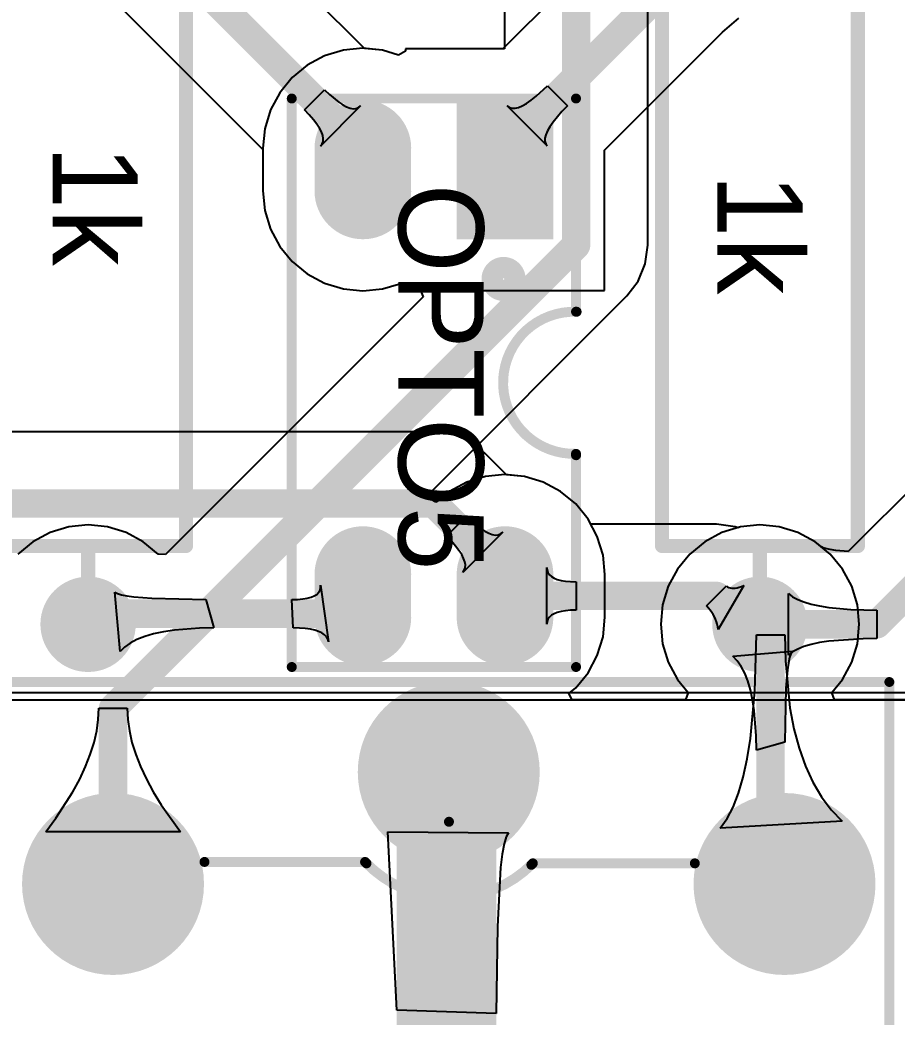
# Model space of a CAD drawing. Header units: millimetres. Extents: x 0 to 190, y 0 to 100.
# Drawn here: x 129.85 to 145.52, y 21.89 to 39.71 of the extents above; entities that cross this region are included whole.
import ezdxf

# ---------------------------------------------------------------- set-up
doc = ezdxf.new("R2010")
doc.units = ezdxf.units.MM
for name, color, linetype in [('BottomLayer', 5, 'Continuous'), ('BottomSolder', 6, 'Continuous'), ('MultiLayer', 9, 'Continuous'), ('PadHoleLayer', 156, 'Continuous'), ('TopLayer', 1, 'Continuous'), ('TopOverlay', 2, 'Continuous'), ('TopSolder', 216, 'Continuous')]:
    doc.layers.add(name, color=color, linetype=linetype)

msp = doc.modelspace()

# ---------------------------------------------------------------- hatches: boundary and pattern name
at = {"layer": 'BottomLayer'}
h = msp.add_hatch(color=5, dxfattribs=at)
edge = h.paths.add_edge_path()
edge.add_arc((135.975, 37.414), 0.762, 0, 180)
edge.add_line((135.213, 37.414), (135.213, 36.652))
edge.add_arc((135.975, 36.652), 0.762, 180, 360)
edge.add_line((136.737, 36.652), (136.737, 37.414))
msp.add_hatch(color=5, dxfattribs=at).paths.add_polyline_path([(139.277, 38.176), (139.277, 35.89), (137.753, 35.89), (137.753, 38.176)])
h = msp.add_hatch(color=5, dxfattribs=at)
edge = h.paths.add_edge_path()
edge.add_arc((135.975, 29.794), 0.762, 0, 180)
edge.add_line((135.213, 29.794), (135.213, 29.032))
edge.add_arc((135.975, 29.032), 0.762, 180, 360)
edge.add_line((136.737, 29.032), (136.737, 29.794))
h = msp.add_hatch(color=5, dxfattribs=at)
edge = h.paths.add_edge_path()
edge.add_arc((138.515, 29.794), 0.762, 0, 180)
edge.add_line((137.753, 29.794), (137.753, 29.032))
edge.add_arc((138.515, 29.032), 0.762, 180, 360)
edge.add_line((139.277, 29.032), (139.277, 29.794))
h = msp.add_hatch(color=5, dxfattribs=at)
edge = h.paths.add_edge_path()
edge.add_arc((131.064, 28.906), 0.75, 0, 360)
h = msp.add_hatch(color=5, dxfattribs=at)
edge = h.paths.add_edge_path()
edge.add_arc((143.071, 28.906), 0.75, 0, 360)
h = msp.add_hatch(color=5, dxfattribs=at)
edge = h.paths.add_edge_path()
edge.add_arc((137.51, 26.265), 1.524, 0, 360)
h = msp.add_hatch(color=5, dxfattribs=at)
edge = h.paths.add_edge_path()
edge.add_arc((131.51, 24.265), 1.524, 0, 360)
h = msp.add_hatch(color=5, dxfattribs=at)
edge = h.paths.add_edge_path()
edge.add_arc((143.51, 24.265), 1.524, 0, 360)
at = {"layer": 'BottomSolder'}
h = msp.add_hatch(color=6, dxfattribs=at)
edge = h.paths.add_edge_path()
edge.add_arc((135.975, 37.414), 0.864, 0, 180)
edge.add_line((135.111, 37.414), (135.111, 36.652))
edge.add_arc((135.975, 36.652), 0.864, 180, 360)
edge.add_line((136.838, 36.652), (136.838, 37.414))
msp.add_hatch(color=6, dxfattribs=at).paths.add_polyline_path([(139.378, 38.278), (139.378, 35.789), (137.651, 35.789), (137.651, 38.278)])
h = msp.add_hatch(color=6, dxfattribs=at)
edge = h.paths.add_edge_path()
edge.add_arc((135.975, 29.794), 0.864, 0, 180)
edge.add_line((135.111, 29.794), (135.111, 29.032))
edge.add_arc((135.975, 29.032), 0.864, 180, 360)
edge.add_line((136.838, 29.032), (136.838, 29.794))
h = msp.add_hatch(color=6, dxfattribs=at)
edge = h.paths.add_edge_path()
edge.add_arc((138.515, 29.794), 0.864, 0, 180)
edge.add_line((137.651, 29.794), (137.651, 29.032))
edge.add_arc((138.515, 29.032), 0.864, 180, 360)
edge.add_line((139.378, 29.032), (139.378, 29.794))
h = msp.add_hatch(color=6, dxfattribs=at)
edge = h.paths.add_edge_path()
edge.add_arc((131.064, 28.906), 0.852, 0, 360)
h = msp.add_hatch(color=6, dxfattribs=at)
edge = h.paths.add_edge_path()
edge.add_arc((143.071, 28.906), 0.852, 0, 360)
h = msp.add_hatch(color=6, dxfattribs=at)
edge = h.paths.add_edge_path()
edge.add_arc((137.51, 26.265), 1.626, 0, 360)
h = msp.add_hatch(color=6, dxfattribs=at)
edge = h.paths.add_edge_path()
edge.add_arc((131.51, 24.265), 1.626, 0, 360)
h = msp.add_hatch(color=6, dxfattribs=at)
edge = h.paths.add_edge_path()
edge.add_arc((143.51, 24.265), 1.626, 0, 360)
at = {"layer": 'MultiLayer'}
h = msp.add_hatch(color=9, dxfattribs=at)
edge = h.paths.add_edge_path()
edge.add_arc((135.975, 37.414), 0.762, 0, 180)
edge.add_line((135.213, 37.414), (135.213, 36.652))
edge.add_arc((135.975, 36.652), 0.762, 180, 360)
edge.add_line((136.737, 36.652), (136.737, 37.414))
msp.add_hatch(color=9, dxfattribs=at).paths.add_polyline_path([(139.277, 38.176), (139.277, 35.89), (137.753, 35.89), (137.753, 38.176)])
h = msp.add_hatch(color=9, dxfattribs=at)
edge = h.paths.add_edge_path()
edge.add_arc((135.975, 29.794), 0.762, 0, 180)
edge.add_line((135.213, 29.794), (135.213, 29.032))
edge.add_arc((135.975, 29.032), 0.762, 180, 360)
edge.add_line((136.737, 29.032), (136.737, 29.794))
h = msp.add_hatch(color=9, dxfattribs=at)
edge = h.paths.add_edge_path()
edge.add_arc((138.515, 29.794), 0.762, 0, 180)
edge.add_line((137.753, 29.794), (137.753, 29.032))
edge.add_arc((138.515, 29.032), 0.762, 180, 360)
edge.add_line((139.277, 29.032), (139.277, 29.794))
h = msp.add_hatch(color=9, dxfattribs=at)
edge = h.paths.add_edge_path()
edge.add_arc((131.064, 28.906), 0.75, 0, 360)
h = msp.add_hatch(color=9, dxfattribs=at)
edge = h.paths.add_edge_path()
edge.add_arc((143.071, 28.906), 0.75, 0, 360)
h = msp.add_hatch(color=9, dxfattribs=at)
edge = h.paths.add_edge_path()
edge.add_arc((137.51, 26.265), 1.524, 0, 360)
h = msp.add_hatch(color=9, dxfattribs=at)
edge = h.paths.add_edge_path()
edge.add_arc((131.51, 24.265), 1.524, 0, 360)
h = msp.add_hatch(color=9, dxfattribs=at)
edge = h.paths.add_edge_path()
edge.add_arc((143.51, 24.265), 1.524, 0, 360)
at = {"layer": 'PadHoleLayer'}
h = msp.add_hatch(color=156, dxfattribs=at)
edge = h.paths.add_edge_path()
edge.add_arc((135.975, 37.033), 0.394, 0, 360)
h = msp.add_hatch(color=156, dxfattribs=at)
edge = h.paths.add_edge_path()
edge.add_arc((138.515, 37.033), 0.394, 0, 360)
h = msp.add_hatch(color=156, dxfattribs=at)
edge = h.paths.add_edge_path()
edge.add_arc((135.975, 29.413), 0.394, 0, 360)
h = msp.add_hatch(color=156, dxfattribs=at)
edge = h.paths.add_edge_path()
edge.add_arc((138.515, 29.413), 0.394, 0, 360)
h = msp.add_hatch(color=156, dxfattribs=at)
edge = h.paths.add_edge_path()
edge.add_arc((131.064, 28.906), 0.35, 0, 360)
h = msp.add_hatch(color=156, dxfattribs=at)
edge = h.paths.add_edge_path()
edge.add_arc((143.071, 28.906), 0.35, 0, 360)
h = msp.add_hatch(color=156, dxfattribs=at)
edge = h.paths.add_edge_path()
edge.add_arc((137.51, 26.265), 0.571, 0, 360)
h = msp.add_hatch(color=156, dxfattribs=at)
edge = h.paths.add_edge_path()
edge.add_arc((131.51, 24.265), 0.571, 0, 360)
h = msp.add_hatch(color=156, dxfattribs=at)
edge = h.paths.add_edge_path()
edge.add_arc((143.51, 24.265), 0.571, 0, 360)
at = {"layer": 'TopLayer'}
h = msp.add_hatch(color=1, dxfattribs=at)
edge = h.paths.add_edge_path()
edge.add_arc((135.975, 37.414), 0.762, 0, 180)
edge.add_line((135.213, 37.414), (135.213, 36.652))
edge.add_arc((135.975, 36.652), 0.762, 180, 360)
edge.add_line((136.737, 36.652), (136.737, 37.414))
msp.add_hatch(color=1, dxfattribs=at).paths.add_polyline_path([(139.277, 38.176), (139.277, 35.89), (137.753, 35.89), (137.753, 38.176)])
h = msp.add_hatch(color=1, dxfattribs=at)
edge = h.paths.add_edge_path()
edge.add_arc((135.975, 29.794), 0.762, 0, 180)
edge.add_line((135.213, 29.794), (135.213, 29.032))
edge.add_arc((135.975, 29.032), 0.762, 180, 360)
edge.add_line((136.737, 29.032), (136.737, 29.794))
h = msp.add_hatch(color=1, dxfattribs=at)
edge = h.paths.add_edge_path()
edge.add_arc((138.515, 29.794), 0.762, 0, 180)
edge.add_line((137.753, 29.794), (137.753, 29.032))
edge.add_arc((138.515, 29.032), 0.762, 180, 360)
edge.add_line((139.277, 29.032), (139.277, 29.794))
h = msp.add_hatch(color=1, dxfattribs=at)
edge = h.paths.add_edge_path()
edge.add_arc((131.064, 28.906), 0.75, 0, 360)
h = msp.add_hatch(color=1, dxfattribs=at)
edge = h.paths.add_edge_path()
edge.add_arc((143.071, 28.906), 0.75, 0, 360)
h = msp.add_hatch(color=1, dxfattribs=at)
edge = h.paths.add_edge_path()
edge.add_arc((137.51, 26.265), 1.524, 0, 360)
h = msp.add_hatch(color=1, dxfattribs=at)
edge = h.paths.add_edge_path()
edge.add_arc((131.51, 24.265), 1.524, 0, 360)
h = msp.add_hatch(color=1, dxfattribs=at)
edge = h.paths.add_edge_path()
edge.add_arc((143.51, 24.265), 1.524, 0, 360)
at = {"layer": 'TopSolder'}
h = msp.add_hatch(color=216, dxfattribs=at)
edge = h.paths.add_edge_path()
edge.add_arc((135.975, 37.414), 0.864, 0, 180)
edge.add_line((135.111, 37.414), (135.111, 36.652))
edge.add_arc((135.975, 36.652), 0.864, 180, 360)
edge.add_line((136.838, 36.652), (136.838, 37.414))
msp.add_hatch(color=216, dxfattribs=at).paths.add_polyline_path([(139.378, 38.278), (139.378, 35.789), (137.651, 35.789), (137.651, 38.278)])
h = msp.add_hatch(color=216, dxfattribs=at)
edge = h.paths.add_edge_path()
edge.add_arc((135.975, 29.794), 0.864, 0, 180)
edge.add_line((135.111, 29.794), (135.111, 29.032))
edge.add_arc((135.975, 29.032), 0.864, 180, 360)
edge.add_line((136.838, 29.032), (136.838, 29.794))
h = msp.add_hatch(color=216, dxfattribs=at)
edge = h.paths.add_edge_path()
edge.add_arc((138.515, 29.794), 0.864, 0, 180)
edge.add_line((137.651, 29.794), (137.651, 29.032))
edge.add_arc((138.515, 29.032), 0.864, 180, 360)
edge.add_line((139.378, 29.032), (139.378, 29.794))
h = msp.add_hatch(color=216, dxfattribs=at)
edge = h.paths.add_edge_path()
edge.add_arc((131.064, 28.906), 0.852, 0, 360)
h = msp.add_hatch(color=216, dxfattribs=at)
edge = h.paths.add_edge_path()
edge.add_arc((143.071, 28.906), 0.852, 0, 360)
h = msp.add_hatch(color=216, dxfattribs=at)
edge = h.paths.add_edge_path()
edge.add_arc((137.51, 26.265), 1.626, 0, 360)
h = msp.add_hatch(color=216, dxfattribs=at)
edge = h.paths.add_edge_path()
edge.add_arc((131.51, 24.265), 1.626, 0, 360)
h = msp.add_hatch(color=216, dxfattribs=at)
edge = h.paths.add_edge_path()
edge.add_arc((143.51, 24.265), 1.626, 0, 360)

# ---------------------------------------------------------------- linework, layer by layer
at = {"layer": 'BottomLayer'}
for p, q in [((140.726, 41.437), (138.519, 39.23)), ((142.404, 39.489), (142.695, 39.74)), ((140.293, 37.381), (142.344, 39.431)), ((142.344, 39.431), (142.404, 39.489)), ((138.519, 39.23), (138.478, 39.192)), ((135.291, 39.065), (134.982, 38.9)), ((135.626, 39.167), (135.291, 39.065)), ((135.975, 39.201), (135.626, 39.167)), ((136.323, 39.167), (135.975, 39.201)), ((136.61, 39.08), (136.323, 39.167)), ((136.737, 39.152), (136.61, 39.08)), ((138.478, 39.192), (136.737, 39.192)), ((136.737, 39.192), (136.737, 39.152)), ((134.982, 38.9), (134.711, 38.678)), ((134.711, 38.678), (134.489, 38.407)), ((139.072, 38.345), (139.274, 38.532)), ((139.274, 38.532), (139.633, 38.173)), ((134.489, 38.407), (134.324, 38.098)), ((138.982, 38.273), (139.072, 38.345)), ((139.271, 37.455), (138.555, 38.17)), ((138.555, 38.17), (138.595, 38.142)), ((138.595, 38.142), (138.641, 38.128)), ((138.695, 38.128), (138.756, 38.143)), ((138.756, 38.143), (138.824, 38.172)), ((138.824, 38.172), (138.899, 38.215)), ((138.899, 38.215), (138.982, 38.273)), ((139.633, 38.173), (139.532, 38.069)), ((134.324, 38.098), (134.223, 37.763)), ((138.641, 38.128), (138.695, 38.128)), ((139.532, 38.069), (139.373, 37.882)), ((139.316, 37.799), (139.272, 37.723)), ((139.373, 37.882), (139.316, 37.799)), ((134.223, 37.763), (134.188, 37.414)), ((139.243, 37.655), (139.229, 37.594)), ((139.272, 37.723), (139.243, 37.655)), ((139.229, 37.594), (139.228, 37.541)), ((139.228, 37.541), (139.242, 37.494)), ((139.242, 37.494), (139.271, 37.455)), ((134.188, 37.414), (134.188, 36.652)), ((140.293, 34.874), (140.293, 37.381)), ((134.188, 36.652), (134.223, 36.304)), ((134.223, 36.304), (134.324, 35.969)), ((134.324, 35.969), (134.489, 35.66)), ((134.489, 35.66), (134.711, 35.389)), ((134.711, 35.389), (134.982, 35.167)), ((134.982, 35.167), (135.291, 35.002)), ((135.291, 35.002), (135.626, 34.9)), ((136.323, 34.9), (136.61, 34.987)), ((136.61, 34.987), (136.737, 34.914)), ((135.626, 34.9), (135.975, 34.866)), ((135.975, 34.866), (136.323, 34.9)), ((136.737, 34.914), (136.737, 34.874)), ((136.737, 34.874), (140.293, 34.874)), ((147.047, 32.605), (144.647, 30.205)), ((137.245, 32.345), (129.135, 32.345)), ((137.576, 32.302), (137.245, 32.345)), ((137.885, 32.174), (137.576, 32.302)), ((138.151, 31.97), (137.885, 32.174)), ((138.542, 31.578), (138.151, 31.97)), ((138.863, 31.547), (138.542, 31.578)), ((139.199, 31.445), (138.863, 31.547)), ((139.507, 31.28), (139.199, 31.445)), ((139.778, 31.058), (139.507, 31.28)), ((140, 30.787), (139.778, 31.058)), ((137.47, 30.48), (137.829, 30.839)), ((137.829, 30.839), (137.92, 30.752)), ((137.92, 30.752), (138.083, 30.617)), ((140.05, 30.694), (140, 30.787)), ((142.296, 30.694), (140.05, 30.694)), ((142.627, 30.651), (142.296, 30.694)), ((143.071, 30.681), (142.725, 30.646)), ((143.417, 30.646), (143.071, 30.681)), ((137.557, 30.39), (137.47, 30.48)), ((138.475, 30.55), (137.759, 29.834)), ((138.083, 30.617), (138.157, 30.569)), ((138.157, 30.569), (138.224, 30.533)), ((138.224, 30.533), (138.286, 30.511)), ((138.286, 30.511), (138.342, 30.501)), ((138.342, 30.501), (138.392, 30.504)), ((138.392, 30.504), (138.436, 30.521)), ((138.436, 30.521), (138.475, 30.55)), ((142.674, 30.631), (142.627, 30.651)), ((142.725, 30.646), (142.674, 30.631)), ((143.75, 30.545), (143.417, 30.646)), ((144.057, 30.381), (143.75, 30.545)), ((137.631, 30.305), (137.557, 30.39)), ((137.692, 30.226), (137.631, 30.305)), ((144.17, 30.289), (144.057, 30.381)), ((137.741, 30.152), (137.692, 30.226)), ((137.776, 30.085), (137.741, 30.152)), ((144.198, 30.273), (144.17, 30.289)), ((144.242, 30.259), (144.198, 30.273)), ((144.325, 30.241), (144.242, 30.259)), ((144.429, 30.225), (144.325, 30.241)), ((144.647, 30.205), (144.429, 30.225)), ((137.798, 30.023), (137.776, 30.085)), ((137.808, 29.967), (137.798, 30.023)), ((137.805, 29.917), (137.808, 29.967)), ((137.759, 29.834), (137.788, 29.873)), ((137.788, 29.873), (137.805, 29.917)), ((139.262, 28.906), (139.262, 29.921)), ((139.262, 29.921), (139.267, 29.873)), ((139.267, 29.873), (139.283, 29.83)), ((139.283, 29.83), (139.309, 29.792)), ((139.309, 29.792), (139.346, 29.759)), ((135.217, 29.556), (135.215, 29.604)), ((135.215, 29.604), (135.36, 28.59)), ((139.346, 29.759), (139.393, 29.731)), ((139.393, 29.731), (139.45, 29.708)), ((139.45, 29.708), (139.518, 29.69)), ((139.518, 29.69), (139.597, 29.677)), ((139.597, 29.677), (139.686, 29.67)), ((139.686, 29.67), (139.785, 29.667)), ((139.785, 29.667), (139.785, 29.159)), ((142.116, 29.234), (142.475, 29.593)), ((142.786, 29.599), (142.327, 28.816)), ((142.475, 29.593), (142.494, 29.578)), ((142.701, 29.57), (142.742, 29.583)), ((142.742, 29.583), (142.786, 29.599)), ((131.635, 28.42), (131.545, 29.482)), ((131.545, 29.482), (131.589, 29.457)), ((131.589, 29.457), (131.66, 29.434)), ((131.66, 29.434), (131.757, 29.414)), ((131.757, 29.414), (131.88, 29.397)), ((135.049, 29.39), (135.106, 29.413)), ((135.106, 29.413), (135.151, 29.441)), ((135.151, 29.441), (135.184, 29.474)), ((135.184, 29.474), (135.206, 29.512)), ((135.206, 29.512), (135.217, 29.556)), ((142.494, 29.578), (142.515, 29.566)), ((142.515, 29.566), (142.539, 29.557)), ((142.539, 29.557), (142.566, 29.553)), ((142.566, 29.553), (142.596, 29.552)), ((142.596, 29.552), (142.628, 29.554)), ((142.628, 29.554), (142.663, 29.56)), ((142.663, 29.56), (142.701, 29.57)), ((143.582, 28.357), (143.582, 29.455)), ((143.582, 29.455), (143.655, 29.399)), ((131.88, 29.397), (132.205, 29.371)), ((132.205, 29.371), (133.169, 29.35)), ((133.169, 29.35), (133.311, 28.842)), ((134.704, 29.35), (134.808, 29.352)), ((134.731, 28.842), (134.704, 29.35)), ((134.808, 29.352), (134.9, 29.36)), ((134.9, 29.36), (134.98, 29.373)), ((134.98, 29.373), (135.049, 29.39)), ((142.151, 29.197), (142.116, 29.234)), ((143.655, 29.399), (143.747, 29.349)), ((143.747, 29.349), (143.857, 29.305)), ((143.857, 29.305), (143.987, 29.266)), ((143.987, 29.266), (144.135, 29.234)), ((144.135, 29.234), (144.302, 29.207)), ((139.346, 29.068), (139.309, 29.035)), ((139.393, 29.096), (139.346, 29.068)), ((139.45, 29.119), (139.393, 29.096)), ((139.518, 29.136), (139.45, 29.119)), ((139.597, 29.149), (139.518, 29.136)), ((139.686, 29.157), (139.597, 29.149)), ((139.785, 29.159), (139.686, 29.157)), ((142.183, 29.159), (142.151, 29.197)), ((142.211, 29.12), (142.183, 29.159)), ((142.237, 29.079), (142.211, 29.12)), ((142.26, 29.038), (142.237, 29.079)), ((144.302, 29.207), (144.694, 29.172)), ((144.694, 29.172), (145.16, 29.16)), ((145.16, 29.16), (145.16, 28.652)), ((139.267, 28.954), (139.262, 28.906)), ((139.283, 28.997), (139.267, 28.954)), ((139.309, 29.035), (139.283, 28.997)), ((142.279, 28.996), (142.26, 29.038)), ((142.296, 28.952), (142.279, 28.996)), ((142.309, 28.908), (142.296, 28.952)), ((142.319, 28.862), (142.309, 28.908)), ((132.234, 28.736), (132.076, 28.69)), ((132.411, 28.774), (132.234, 28.736)), ((132.607, 28.804), (132.411, 28.774)), ((133.057, 28.838), (132.607, 28.804)), ((133.311, 28.842), (133.057, 28.838)), ((134.844, 28.839), (134.731, 28.842)), ((134.946, 28.832), (134.844, 28.839)), ((135.037, 28.819), (134.946, 28.832)), ((135.117, 28.801), (135.037, 28.819)), ((135.185, 28.779), (135.117, 28.801)), ((135.242, 28.751), (135.185, 28.779)), ((135.288, 28.718), (135.242, 28.751)), ((135.323, 28.68), (135.288, 28.718)), ((142.327, 28.816), (142.319, 28.862)), ((142.981, 27.712), (143.007, 28.716)), ((143.007, 28.716), (143.515, 28.716)), ((143.515, 28.716), (143.525, 28.253)), ((131.817, 28.572), (131.717, 28.5)), ((131.937, 28.635), (131.817, 28.572)), ((132.076, 28.69), (131.937, 28.635)), ((135.347, 28.638), (135.323, 28.68)), ((135.36, 28.59), (135.347, 28.638)), ((143.987, 28.546), (143.857, 28.507)), ((144.135, 28.578), (143.987, 28.546)), ((144.302, 28.605), (144.135, 28.578)), ((144.917, 28.649), (144.302, 28.605)), ((145.16, 28.652), (144.917, 28.649)), ((131.717, 28.5), (131.635, 28.42)), ((142.585, 28.335), (143.647, 28.425)), ((142.666, 28.253), (142.585, 28.335)), ((143.655, 28.413), (143.582, 28.357)), ((143.622, 28.381), (143.599, 28.31)), ((143.647, 28.425), (143.622, 28.381)), ((143.747, 28.463), (143.655, 28.413)), ((143.857, 28.507), (143.747, 28.463)), ((142.737, 28.153), (142.666, 28.253)), ((143.525, 28.253), (143.607, 27.414)), ((143.58, 28.213), (143.563, 28.09)), ((143.599, 28.31), (143.58, 28.213)), ((142.8, 28.033), (142.737, 28.153)), ((142.855, 27.894), (142.8, 28.033)), ((143.563, 28.09), (143.536, 27.765)), ((142.902, 27.736), (142.855, 27.894)), ((113.538, 27.686), (178.181, 27.686)), ((142.94, 27.559), (142.902, 27.736)), ((142.904, 26.864), (142.981, 27.712)), ((143.536, 27.765), (143.515, 26.801)), ((142.969, 27.363), (142.94, 27.559)), ((143.003, 26.913), (142.969, 27.363)), ((143.607, 27.414), (143.679, 27.038)), ((143.007, 26.659), (143.003, 26.913)), ((143.679, 27.038), (143.772, 26.691)), ((142.845, 26.5), (142.904, 26.864)), ((143.515, 26.801), (143.007, 26.659)), ((143.772, 26.691), (143.884, 26.372)), ((142.774, 26.174), (142.845, 26.5)), ((143.884, 26.372), (144.018, 26.083)), ((142.69, 25.888), (142.774, 26.174)), ((144.018, 26.083), (144.172, 25.822)), ((142.593, 25.641), (142.69, 25.888)), ((144.172, 25.822), (144.346, 25.59)), ((142.483, 25.434), (142.593, 25.641)), ((144.346, 25.59), (144.541, 25.387)), ((142.36, 25.265), (142.483, 25.434)), ((144.541, 25.387), (142.36, 25.265)), ((136.58, 22.01), (136.422, 25.198)), ((136.422, 25.198), (138.579, 25.178)), ((138.579, 25.178), (138.537, 25.107)), ((138.499, 24.98), (138.466, 24.797)), ((138.537, 25.107), (138.499, 24.98)), ((138.466, 24.797), (138.437, 24.558)), ((138.437, 24.558), (138.378, 23.506)), ((138.378, 23.506), (138.358, 21.951)), ((138.358, 21.951), (136.58, 22.01))]:
    msp.add_line(p, q, dxfattribs=at)
for points, const_width in [([(138.515, 37.414), (142.807, 41.706)], 0.508), ([(138.515, 37.033), (138.515, 37.414)], 0.508), ([(145.16, 28.906), (147.953, 31.699)], 0.508), ([(129.135, 31.064), (137.245, 31.064)], 0.508), ([(137.245, 31.064), (138.515, 29.794)], 0.508), ([(138.515, 29.413), (138.515, 29.794)], 0.508), ([(135.657, 29.096), (135.975, 29.413)], 0.508), ([(138.515, 29.413), (142.296, 29.413)], 0.508), ([(142.296, 29.413), (142.803, 28.906)], 0.508), ([(131.064, 28.906), (131.254, 29.096)], 0.508), ([(131.254, 29.096), (135.657, 29.096)], 0.508), ([(142.803, 28.906), (143.071, 28.906)], 0.508), ([(143.071, 28.906), (145.16, 28.906)], 0.508), ([(143.071, 28.906), (143.261, 28.716)], 0.508), ([(143.261, 24.514), (143.261, 28.716)], 0.508), ([(137.469, 26.224), (137.51, 26.265)], 1.778), ([(137.469, 4.74), (137.469, 26.224)], 1.778), ([(143.261, 24.514), (143.51, 24.265)], 0.508)]:
    msp.add_lwpolyline(points, dxfattribs=dict(at, const_width=const_width))
for points, const_width in [([(138.388, 37.414, 1), (138.642, 37.414, 1)], 0.254), ([(138.388, 37.414, 1), (138.642, 37.414, 1)], 0.254), ([(138.388, 37.033, 1), (138.642, 37.033, 1)], 0.254), ([(137.118, 31.064, 1), (137.372, 31.064, 1)], 0.254), ([(137.118, 31.064, 1), (137.372, 31.064, 1)], 0.254), ([(138.388, 29.794, 1), (138.642, 29.794, 1)], 0.254), ([(138.388, 29.794, 1), (138.642, 29.794, 1)], 0.254), ([(135.848, 29.413, 1), (136.102, 29.413, 1)], 0.254), ([(138.388, 29.413, 1), (138.642, 29.413, 1)], 0.254), ([(138.388, 29.413, 1), (138.642, 29.413, 1)], 0.254), ([(142.169, 29.413, 1), (142.423, 29.413, 1)], 0.254), ([(142.169, 29.413, 1), (142.423, 29.413, 1)], 0.254), ([(131.127, 29.096, 1), (131.381, 29.096, 1)], 0.254), ([(131.127, 29.096, 1), (131.381, 29.096, 1)], 0.254), ([(135.53, 29.096, 1), (135.784, 29.096, 1)], 0.254), ([(135.53, 29.096, 1), (135.784, 29.096, 1)], 0.254), ([(130.937, 28.906, 1), (131.191, 28.906, 1)], 0.254), ([(142.676, 28.906, 1), (142.93, 28.906, 1)], 0.254), ([(142.676, 28.906, 1), (142.93, 28.906, 1)], 0.254), ([(142.944, 28.906, 1), (143.198, 28.906, 1)], 0.254), ([(142.944, 28.906, 1), (143.198, 28.906, 1)], 0.254), ([(142.944, 28.906, 1), (143.198, 28.906, 1)], 0.254), ([(145.033, 28.906, 1), (145.287, 28.906, 1)], 0.254), ([(145.033, 28.906, 1), (145.287, 28.906, 1)], 0.254), ([(143.134, 28.716, 1), (143.388, 28.716, 1)], 0.254), ([(143.134, 28.716, 1), (143.388, 28.716, 1)], 0.254), ([(137.024, 26.224, 1), (137.913, 26.224, 1)], 0.889), ([(137.024, 26.224, 1), (137.913, 26.224, 1)], 0.889), ([(137.065, 26.265, 1), (137.954, 26.265, 1)], 0.889), ([(143.134, 24.514, 1), (143.388, 24.514, 1)], 0.254), ([(143.134, 24.514, 1), (143.388, 24.514, 1)], 0.254), ([(143.383, 24.265, 1), (143.637, 24.265, 1)], 0.254)]:
    msp.add_lwpolyline(points, format="xyb", close=True, dxfattribs=dict(at, const_width=const_width))
at = {"layer": 'TopLayer'}
for p, q in [((136.002, 39.198), (133.603, 41.598)), ((141.066, 35.68), (141.066, 41.086)), ((138.504, 40.556), (138.504, 39.192)), ((131.565, 40.013), (134.188, 37.389)), ((136.323, 39.167), (136.002, 39.198)), ((136.61, 39.08), (136.323, 39.167)), ((136.737, 39.152), (136.61, 39.08)), ((138.504, 39.192), (136.737, 39.192)), ((136.737, 39.192), (136.737, 39.152)), ((134.93, 38.1), (135.289, 38.459)), ((135.289, 38.459), (135.38, 38.372)), ((135.38, 38.372), (135.543, 38.237)), ((135.935, 38.17), (135.219, 37.454)), ((135.543, 38.237), (135.617, 38.189)), ((135.617, 38.189), (135.684, 38.153)), ((135.684, 38.153), (135.746, 38.131)), ((135.852, 38.124), (135.896, 38.141)), ((135.896, 38.141), (135.935, 38.17)), ((135.017, 38.01), (134.93, 38.1)), ((135.091, 37.925), (135.017, 38.01)), ((135.746, 38.131), (135.802, 38.121)), ((135.802, 38.121), (135.852, 38.124)), ((135.152, 37.846), (135.091, 37.925)), ((135.201, 37.772), (135.152, 37.846)), ((135.236, 37.705), (135.201, 37.772)), ((135.258, 37.643), (135.236, 37.705)), ((135.268, 37.587), (135.258, 37.643)), ((135.219, 37.454), (135.248, 37.493)), ((135.248, 37.493), (135.265, 37.537)), ((135.265, 37.537), (135.268, 37.587)), ((134.188, 37.389), (134.188, 36.652)), ((134.188, 36.652), (134.223, 36.304)), ((134.223, 36.304), (134.324, 35.969)), ((134.324, 35.969), (134.489, 35.66)), ((134.489, 35.66), (134.711, 35.389)), ((141.022, 35.348), (141.066, 35.68)), ((134.711, 35.389), (134.982, 35.167)), ((140.894, 35.039), (141.022, 35.348)), ((134.982, 35.167), (135.291, 35.002)), ((135.291, 35.002), (135.626, 34.9)), ((136.323, 34.9), (136.61, 34.987)), ((136.61, 34.987), (136.737, 34.914)), ((140.691, 34.774), (140.894, 35.039)), ((137.05, 34.757), (132.447, 30.153)), ((135.626, 34.9), (135.975, 34.866)), ((135.975, 34.866), (136.323, 34.9)), ((136.737, 34.914), (136.737, 34.874)), ((136.737, 34.874), (137.002, 34.874)), ((137.002, 34.874), (137.05, 34.757)), ((137.187, 31.27), (140.691, 34.774)), ((138.166, 31.547), (137.831, 31.445)), ((138.515, 31.581), (138.166, 31.547)), ((138.863, 31.547), (138.515, 31.581)), ((139.199, 31.445), (138.863, 31.547)), ((137.831, 31.445), (137.522, 31.28)), ((139.507, 31.28), (139.199, 31.445)), ((137.201, 31.133), (137.187, 31.27)), ((137.522, 31.28), (137.342, 31.132)), ((139.778, 31.058), (139.507, 31.28)), ((137.279, 31.087), (137.201, 31.133)), ((137.342, 31.132), (137.279, 31.087)), ((140, 30.787), (139.778, 31.058)), ((131.064, 30.681), (130.718, 30.646)), ((131.41, 30.646), (131.064, 30.681)), ((140.165, 30.478), (140, 30.787)), ((143.071, 30.681), (142.725, 30.646)), ((143.417, 30.646), (143.071, 30.681)), ((130.385, 30.545), (130.078, 30.381)), ((130.718, 30.646), (130.385, 30.545)), ((131.743, 30.545), (131.41, 30.646)), ((132.05, 30.381), (131.743, 30.545)), ((140.267, 30.143), (140.165, 30.478)), ((142.392, 30.545), (142.085, 30.381)), ((142.725, 30.646), (142.392, 30.545)), ((143.75, 30.545), (143.417, 30.646)), ((144.057, 30.381), (143.75, 30.545)), ((130.078, 30.381), (129.809, 30.161)), ((132.319, 30.161), (132.05, 30.381)), ((142.085, 30.381), (141.816, 30.161)), ((144.326, 30.161), (144.057, 30.381)), ((132.32, 30.16), (132.319, 30.161)), ((132.447, 30.153), (132.32, 30.16)), ((140.301, 29.794), (140.267, 30.143)), ((141.816, 30.161), (141.596, 29.892)), ((144.547, 29.892), (144.326, 30.161)), ((140.301, 29.032), (140.301, 29.794)), ((141.596, 29.892), (141.432, 29.585)), ((144.711, 29.585), (144.547, 29.892)), ((141.432, 29.585), (141.331, 29.252)), ((144.812, 29.252), (144.711, 29.585)), ((141.331, 29.252), (141.297, 28.906)), ((144.846, 28.906), (144.812, 29.252)), ((140.267, 28.684), (140.301, 29.032)), ((141.297, 28.906), (141.331, 28.56)), ((144.812, 28.56), (144.846, 28.906)), ((140.165, 28.349), (140.267, 28.684)), ((141.331, 28.56), (141.432, 28.227)), ((144.711, 28.227), (144.812, 28.56)), ((140, 28.04), (140.165, 28.349)), ((141.432, 28.227), (141.596, 27.92)), ((144.547, 27.92), (144.711, 28.227)), ((139.778, 27.769), (140, 28.04)), ((141.596, 27.92), (141.788, 27.686)), ((144.355, 27.686), (144.547, 27.92)), ((139.655, 27.668), (139.778, 27.769)), ((139.718, 27.559), (139.655, 27.668)), ((141.788, 27.686), (141.74, 27.559)), ((144.402, 27.559), (144.355, 27.686)), ((113.538, 27.559), (178.054, 27.559)), ((141.74, 27.559), (139.718, 27.559)), ((146.478, 27.559), (144.402, 27.559)), ((131.247, 27.206), (131.256, 27.405)), ((131.256, 27.405), (131.764, 27.405)), ((131.764, 27.405), (131.773, 27.206)), ((131.218, 27.002), (131.247, 27.206)), ((131.773, 27.206), (131.802, 27.002)), ((131.171, 26.794), (131.218, 27.002)), ((131.802, 27.002), (131.849, 26.794)), ((131.104, 26.58), (131.171, 26.794)), ((131.849, 26.794), (131.916, 26.58)), ((131.019, 26.362), (131.104, 26.58)), ((131.916, 26.58), (132.001, 26.362)), ((130.914, 26.139), (131.019, 26.362)), ((132.001, 26.362), (132.106, 26.139)), ((130.791, 25.912), (130.914, 26.139)), ((132.106, 26.139), (132.229, 25.912)), ((130.487, 25.442), (130.791, 25.912)), ((132.229, 25.912), (132.372, 25.679)), ((132.372, 25.679), (132.713, 25.2)), ((130.307, 25.2), (130.487, 25.442)), ((132.713, 25.2), (130.307, 25.2))]:
    msp.add_line(p, q, dxfattribs=at)
at = {"layer": 'TopLayer', "const_width": 0.508}
for points in [[(132.322, 41.067), (135.975, 37.414)], [(139.785, 35.68), (139.785, 41.086)], [(135.975, 37.033), (135.975, 37.414)], [(131.51, 27.405), (139.785, 35.68)], [(131.51, 24.265), (131.51, 27.405)]]:
    msp.add_lwpolyline(points, dxfattribs=at)
at = {"layer": 'TopLayer', "const_width": 0.254}
for points in [[(135.848, 37.414, 1), (136.102, 37.414, 1)], [(135.848, 37.414, 1), (136.102, 37.414, 1)], [(135.848, 37.033, 1), (136.102, 37.033, 1)], [(139.658, 35.68, 1), (139.912, 35.68, 1)], [(139.658, 35.68, 1), (139.912, 35.68, 1)], [(131.383, 27.405, 1), (131.637, 27.405, 1)], [(131.383, 27.405, 1), (131.637, 27.405, 1)], [(131.383, 24.265, 1), (131.637, 24.265, 1)]]:
    msp.add_lwpolyline(points, format="xyb", close=True, dxfattribs=at)
at = {"layer": 'TopOverlay'}
for points, const_width in [([(132.814, 30.306), (132.814, 40.306)], 0.254), ([(141.321, 30.306), (141.321, 40.306)], 0.254), ([(144.821, 30.306), (144.821, 40.306)], 0.254), ([(134.705, 28.143), (134.705, 38.303)], 0.178), ([(134.705, 38.303), (139.785, 38.303)], 0.178), ([(139.785, 34.493), (139.785, 38.303)], 0.178), ([(139.785, 28.143), (139.785, 31.928)], 0.178), ([(129.314, 30.306), (132.814, 30.306)], 0.254), ([(131.064, 29.464), (131.064, 30.226)], 0.254), ([(141.321, 30.306), (144.821, 30.306)], 0.254), ([(143.071, 29.464), (143.071, 30.226)], 0.254), ([(134.705, 28.143), (139.785, 28.143)], 0.178), ([(129.621, 27.875), (145.384, 27.875)], 0.178), ([(145.384, 8.485), (145.384, 27.875)], 0.178), ([(137.513, 20.189), (137.513, 25.377)], 0.178), ([(133.144, 24.659), (136.014, 24.659)], 0.178), ([(139.012, 24.634), (141.907, 24.634)], 0.178)]:
    msp.add_lwpolyline(points, dxfattribs=dict(at, const_width=const_width))
for points, const_width in [([(134.66, 38.303, 1), (134.749, 38.303, 1)], 0.0889), ([(134.66, 38.303, 1), (134.749, 38.303, 1)], 0.0889), ([(139.74, 38.303, 1), (139.829, 38.303, 1)], 0.0889), ([(139.74, 38.303, 1), (139.829, 38.303, 1)], 0.0889), ([(138.693, 35.078, 1), (138.286, 35.078, 1)], 0.381), ([(138.191, 35.078, 1), (138.381, 35.078, 1)], 0.191), ([(138.597, 35.078, 1), (138.788, 35.078, 1)], 0.191), ([(139.74, 34.493, 1), (139.829, 34.493, 1)], 0.0889), ([(139.75, 34.492, 1), (139.839, 34.492, 1)], 0.0889), ([(139.74, 31.953, 1), (139.829, 31.953, 1)], 0.0889), ([(139.74, 31.928, 1), (139.829, 31.928, 1)], 0.0889), ([(131, 30.226, 1), (131.127, 30.226, 1)], 0.127), ([(132.75, 30.306, 1), (132.877, 30.306, 1)], 0.127), ([(132.75, 30.306, 1), (132.877, 30.306, 1)], 0.127), ([(141.258, 30.306, 1), (141.385, 30.306, 1)], 0.127), ([(141.258, 30.306, 1), (141.385, 30.306, 1)], 0.127), ([(143.008, 30.226, 1), (143.135, 30.226, 1)], 0.127), ([(144.758, 30.306, 1), (144.885, 30.306, 1)], 0.127), ([(144.758, 30.306, 1), (144.885, 30.306, 1)], 0.127), ([(131, 29.464, 1), (131.127, 29.464, 1)], 0.127), ([(143.008, 29.464, 1), (143.135, 29.464, 1)], 0.127), ([(134.66, 28.143, 1), (134.749, 28.143, 1)], 0.0889), ([(134.66, 28.143, 1), (134.749, 28.143, 1)], 0.0889), ([(139.74, 28.143, 1), (139.829, 28.143, 1)], 0.0889), ([(139.74, 28.143, 1), (139.829, 28.143, 1)], 0.0889), ([(145.34, 27.875, 1), (145.428, 27.875, 1)], 0.0889), ([(145.34, 27.875, 1), (145.428, 27.875, 1)], 0.0889), ([(137.469, 25.377, 1), (137.558, 25.377, 1)], 0.0889), ([(133.1, 24.659, 1), (133.189, 24.659, 1)], 0.0889), ([(135.97, 24.659, 1), (136.059, 24.659, 1)], 0.0889), ([(135.995, 24.634, 1), (136.084, 24.634, 1)], 0.0889), ([(138.942, 24.608, 1), (139.031, 24.608, 1)], 0.0889), ([(138.967, 24.634, 1), (139.056, 24.634, 1)], 0.0889), ([(141.863, 24.634, 1), (141.952, 24.634, 1)], 0.0889)]:
    msp.add_lwpolyline(points, format="xyb", close=True, dxfattribs=dict(at, const_width=const_width))
at = {"layer": 'TopOverlay', "const_width": 0.178}
for points in [[(139.785, 31.953, -1.030551), (139.794, 34.492)], [(138.986, 24.608, -0.414214), (136.04, 24.634)]]:
    msp.add_lwpolyline(points, format="xyb", dxfattribs=at)

# ---------------------------------------------------------------- texts
at = {"layer": 'TopOverlay'}
for s, p in [('1k', (130.429, 37.465)), ('1k', (142.31, 36.957)), ('OPTO5', (136.61, 36.778))]:
    msp.add_text(s, height=1.524, rotation=270, dxfattribs=at).set_placement(p)

doc.saveas('drawing.dxf')
